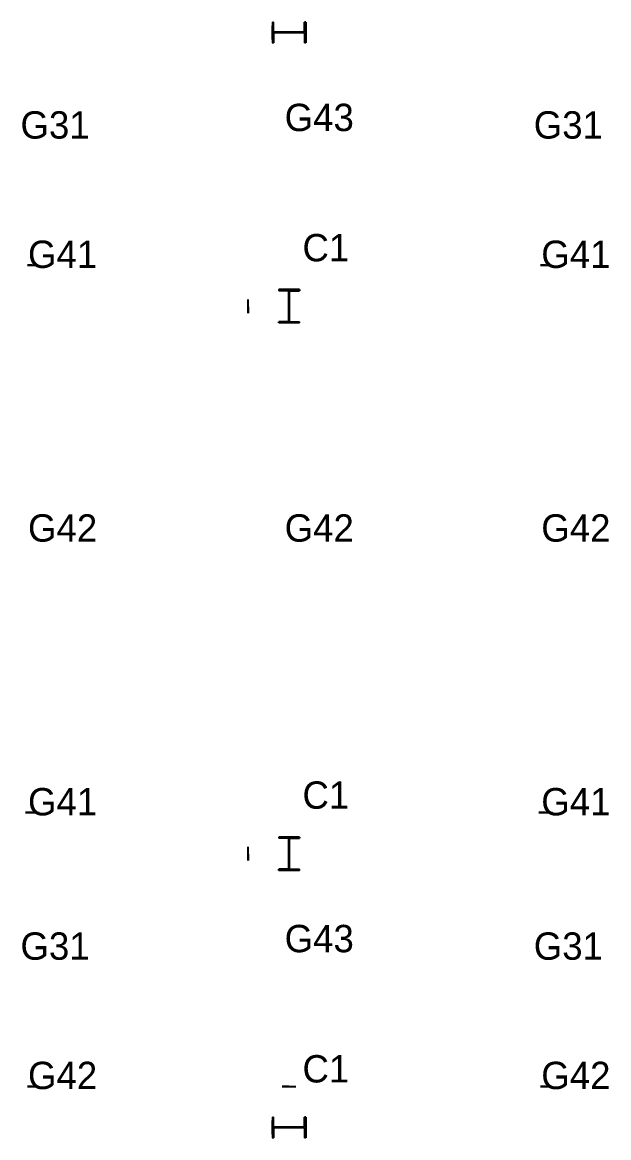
# Model space of a CAD drawing. Extents: x 0 to 468522, y -150 to 33063.
# Drawn here: x 251201 to 259769, y -150 to 16150 of the extents above; entities that cross this region are included whole.
import ezdxf
from ezdxf.enums import TextEntityAlignment as Align

# ---------------------------------------------------------------- set-up
doc = ezdxf.new("R2010")
doc.units = 0

msp = doc.modelspace()

# ---------------------------------------------------------------- linework, layer by layer
at = {"layer": 'C1'}
for p, q in [((254856, 16150, 3330), (254856, 15850, 3330)), ((254856, 16150, 3330), (254874, 16150, 3330)), ((254856, 16150), (254856, 15850)), ((254856, 16150), (254874, 16150)), ((254874, 16005.5, 3330), (254874, 16150, 3330)), ((254874, 16005.5), (254874, 16150)), ((255326, 16005.5, 3330), (255326, 16150, 3330)), ((255344, 16150, 3330), (255326, 16150, 3330)), ((255326, 16005.5), (255326, 16150)), ((255344, 16150), (255326, 16150)), ((255344, 16150, 3330), (255344, 15850, 3330)), ((255344, 16150), (255344, 15850)), ((255326, 16005.5, 3330), (254874, 16005.5, 3330)), ((254874, 16005.5, 3330), (254874, 16005.5, 3330)), ((254874, 16005.5, 3330), (254874, 16005.5, 3330)), ((254874, 16005.5, 3330), (254874, 16005.5, 3330)), ((255326, 16005.5), (254874, 16005.5)), ((254874, 16005.5), (254874, 16005.5)), ((254874, 16005.5), (254874, 16005.5)), ((254874, 16005.5), (254874, 16005.5)), ((255326, 15994.5, 3330), (254874, 15994.5, 3330)), ((254874, 15994.5, 3330), (254874, 15994.5, 3330)), ((254874, 15994.5, 3330), (254874, 15994.5, 3330)), ((254874, 15994.5, 3330), (254874, 15994.5, 3330)), ((254874, 15994.5, 3330), (254874, 15850, 3330)), ((255326, 15994.5), (254874, 15994.5)), ((254874, 15994.5), (254874, 15994.5)), ((254874, 15994.5), (254874, 15994.5)), ((254874, 15994.5), (254874, 15994.5)), ((254874, 15994.5), (254874, 15850)), ((255326, 16005.5, 3330), (255326, 16005.5, 3330)), ((255326, 16005.5, 3330), (255326, 16005.5, 3330)), ((255326, 16005.5, 3330), (255326, 16005.5, 3330)), ((255326, 16005.5), (255326, 16005.5)), ((255326, 16005.5), (255326, 16005.5)), ((255326, 16005.5), (255326, 16005.5)), ((255326, 15994.5, 3330), (255326, 15994.5, 3330)), ((255326, 15994.5, 3330), (255326, 15994.5, 3330)), ((255326, 15994.5, 3330), (255326, 15994.5, 3330)), ((255326, 15994.5, 3330), (255326, 15850, 3330)), ((255326, 15994.5), (255326, 15994.5)), ((255326, 15994.5), (255326, 15994.5)), ((255326, 15994.5), (255326, 15994.5)), ((255326, 15994.5), (255326, 15850)), ((254856, 15850, 3330), (254874, 15850, 3330)), ((254856, 15850), (254874, 15850)), ((255344, 15850, 3330), (255326, 15850, 3330)), ((255344, 15850), (255326, 15850)), ((255250, 12244, 3330), (254950, 12244, 3330)), ((254950, 12244, 3330), (254950, 12226, 3330)), ((255250, 12244), (254950, 12244)), ((254950, 12244), (254950, 12226)), ((255094.5, 12226, 3330), (254950, 12226, 3330)), ((255094.5, 12226), (254950, 12226)), ((255094.5, 11774, 3330), (255094.5, 12226, 3330)), ((255094.5, 12226, 3330), (255094.5, 12226, 3330)), ((255094.5, 12226, 3330), (255094.5, 12226, 3330)), ((255094.5, 12226, 3330), (255094.5, 12226, 3330)), ((255094.5, 11774), (255094.5, 12226)), ((255094.5, 12226), (255094.5, 12226)), ((255094.5, 12226), (255094.5, 12226)), ((255094.5, 12226), (255094.5, 12226)), ((255105.5, 11774, 3330), (255105.5, 12226, 3330)), ((255105.5, 12226, 3330), (255105.5, 12226, 3330)), ((255105.5, 12226, 3330), (255105.5, 12226, 3330)), ((255105.5, 12226, 3330), (255105.5, 12226, 3330)), ((255105.5, 12226, 3330), (255250, 12226, 3330)), ((255105.5, 11774), (255105.5, 12226)), ((255105.5, 12226), (255105.5, 12226)), ((255105.5, 12226), (255105.5, 12226)), ((255105.5, 12226), (255105.5, 12226)), ((255105.5, 12226), (255250, 12226)), ((255250, 12244, 3330), (255250, 12226, 3330)), ((255250, 12244), (255250, 12226)), ((255094.5, 11774, 3330), (254950, 11774, 3330)), ((254950, 11756, 3330), (254950, 11774, 3330)), ((255094.5, 11774), (254950, 11774)), ((254950, 11756), (254950, 11774)), ((255250, 11756, 3330), (254950, 11756, 3330)), ((255250, 11756), (254950, 11756)), ((255094.5, 11774, 3330), (255094.5, 11774, 3330)), ((255094.5, 11774, 3330), (255094.5, 11774, 3330)), ((255094.5, 11774, 3330), (255094.5, 11774, 3330)), ((255094.5, 11774), (255094.5, 11774)), ((255094.5, 11774), (255094.5, 11774)), ((255094.5, 11774), (255094.5, 11774)), ((255105.5, 11774, 3330), (255105.5, 11774, 3330)), ((255105.5, 11774, 3330), (255105.5, 11774, 3330)), ((255105.5, 11774, 3330), (255105.5, 11774, 3330)), ((255105.5, 11774, 3330), (255250, 11774, 3330)), ((255105.5, 11774), (255105.5, 11774)), ((255105.5, 11774), (255105.5, 11774)), ((255105.5, 11774), (255105.5, 11774)), ((255105.5, 11774), (255250, 11774)), ((255250, 11756, 3330), (255250, 11774, 3330)), ((255250, 11756), (255250, 11774)), ((255250, 4244, 3330), (254950, 4244, 3330)), ((254950, 4244, 3330), (254950, 4226, 3330)), ((255250, 4244), (254950, 4244)), ((254950, 4244), (254950, 4226)), ((255250, 4244, 3330), (255250, 4226, 3330)), ((255250, 4244), (255250, 4226)), ((255094.5, 4226, 3330), (254950, 4226, 3330)), ((255094.5, 4226), (254950, 4226)), ((255094.5, 3774, 3330), (255094.5, 4226, 3330)), ((255094.5, 4226, 3330), (255094.5, 4226, 3330)), ((255094.5, 4226, 3330), (255094.5, 4226, 3330)), ((255094.5, 4226, 3330), (255094.5, 4226, 3330)), ((255094.5, 3774), (255094.5, 4226)), ((255094.5, 4226), (255094.5, 4226)), ((255094.5, 4226), (255094.5, 4226)), ((255094.5, 4226), (255094.5, 4226)), ((255105.5, 3774, 3330), (255105.5, 4226, 3330)), ((255105.5, 4226, 3330), (255105.5, 4226, 3330)), ((255105.5, 4226, 3330), (255105.5, 4226, 3330)), ((255105.5, 4226, 3330), (255105.5, 4226, 3330)), ((255105.5, 4226, 3330), (255250, 4226, 3330)), ((255105.5, 3774), (255105.5, 4226)), ((255105.5, 4226), (255105.5, 4226)), ((255105.5, 4226), (255105.5, 4226)), ((255105.5, 4226), (255105.5, 4226)), ((255105.5, 4226), (255250, 4226)), ((255094.5, 3774, 3330), (254950, 3774, 3330)), ((254950, 3756, 3330), (254950, 3774, 3330)), ((255094.5, 3774), (254950, 3774)), ((254950, 3756), (254950, 3774)), ((255250, 3756, 3330), (254950, 3756, 3330)), ((255250, 3756), (254950, 3756)), ((255094.5, 3774, 3330), (255094.5, 3774, 3330)), ((255094.5, 3774, 3330), (255094.5, 3774, 3330)), ((255094.5, 3774, 3330), (255094.5, 3774, 3330)), ((255094.5, 3774), (255094.5, 3774)), ((255094.5, 3774), (255094.5, 3774)), ((255094.5, 3774), (255094.5, 3774)), ((255105.5, 3774, 3330), (255105.5, 3774, 3330)), ((255105.5, 3774, 3330), (255105.5, 3774, 3330)), ((255105.5, 3774, 3330), (255105.5, 3774, 3330)), ((255105.5, 3774, 3330), (255250, 3774, 3330)), ((255105.5, 3774), (255105.5, 3774)), ((255105.5, 3774), (255105.5, 3774)), ((255105.5, 3774), (255105.5, 3774)), ((255105.5, 3774), (255250, 3774)), ((255250, 3756, 3330), (255250, 3774, 3330)), ((255250, 3756), (255250, 3774)), ((254856, 150, 3330), (254856, -150, 3330)), ((254856, 150, 3330), (254874, 150, 3330)), ((254856, 150), (254856, -150)), ((254856, 150), (254874, 150)), ((254874, 5.5, 3330), (254874, 150, 3330)), ((254874, 5.5), (254874, 150)), ((255326, 5.5, 3330), (254874, 5.5, 3330)), ((254874, 5.5, 3330), (254874, 5.5, 3330)), ((254874, 5.5, 3330), (254874, 5.5, 3330)), ((254874, 5.5, 3330), (254874, 5.5, 3330)), ((255326, 5.5), (254874, 5.5)), ((254874, 5.5), (254874, 5.5)), ((254874, 5.5), (254874, 5.5)), ((254874, 5.5), (254874, 5.5)), ((255326, 5.5, 3330), (255326, 150, 3330)), ((255344, 150, 3330), (255326, 150, 3330)), ((255326, 5.5), (255326, 150)), ((255344, 150), (255326, 150)), ((255326, 5.5, 3330), (255326, 5.5, 3330)), ((255326, 5.5, 3330), (255326, 5.5, 3330)), ((255326, 5.5, 3330), (255326, 5.5, 3330)), ((255326, 5.5), (255326, 5.5)), ((255326, 5.5), (255326, 5.5)), ((255326, 5.5), (255326, 5.5)), ((255344, 150, 3330), (255344, -150, 3330)), ((255344, 150), (255344, -150)), ((254856, -150, 3330), (254874, -150, 3330)), ((254856, -150), (254874, -150)), ((255326, -5.5, 3330), (254874, -5.5, 3330)), ((254874, -5.5, 3330), (254874, -5.5, 3330)), ((254874, -5.5, 3330), (254874, -5.5, 3330)), ((254874, -5.5, 3330), (254874, -5.5, 3330)), ((254874, -5.5, 3330), (254874, -150, 3330)), ((255326, -5.5), (254874, -5.5)), ((254874, -5.5), (254874, -5.5)), ((254874, -5.5), (254874, -5.5)), ((254874, -5.5), (254874, -5.5)), ((254874, -5.5), (254874, -150)), ((255326, -5.5, 3330), (255326, -5.5, 3330)), ((255326, -5.5, 3330), (255326, -5.5, 3330)), ((255326, -5.5, 3330), (255326, -5.5, 3330)), ((255326, -5.5, 3330), (255326, -150, 3330)), ((255326, -5.5), (255326, -5.5)), ((255326, -5.5), (255326, -5.5)), ((255326, -5.5), (255326, -5.5)), ((255326, -5.5), (255326, -150)), ((255344, -150, 3330), (255326, -150, 3330)), ((255344, -150), (255326, -150))]:
    msp.add_line(p, q, dxfattribs=at)
at = {"layer": 'G31', "extrusion": (0, 1, 0)}
for p, q in [((251275, 12600, 3480), (251425, 12600, 3480)), ((251275, 12600, 3180), (251425, 12600, 3180)), ((251346.75, 12600, 3471), (251275, 12600, 3471)), ((251275, 12600, 3480), (251275, 12600, 3471)), ((251346.75, 12600, 3189), (251275, 12600, 3189)), ((251275, 12600, 3180), (251275, 12600, 3189)), ((251346.75, 12600, 3189), (251346.75, 12600, 3471)), ((251346.75, 12600, 3471), (251346.75, 12600, 3471)), ((251346.75, 12600, 3189), (251346.75, 12600, 3189)), ((251346.75, 12600, 3471), (251346.75, 12600, 3471)), ((251346.75, 12600, 3189), (251346.75, 12600, 3189)), ((251346.75, 12600, 3471), (251346.75, 12600, 3471)), ((251346.75, 12600, 3189), (251346.75, 12600, 3189)), ((251353.25, 12600, 3189), (251353.25, 12600, 3471)), ((251353.25, 12600, 3189), (251353.25, 12600, 3189)), ((251353.25, 12600, 3471), (251353.25, 12600, 3471)), ((251353.25, 12600, 3189), (251353.25, 12600, 3189)), ((251353.25, 12600, 3471), (251353.25, 12600, 3471)), ((251353.25, 12600, 3189), (251353.25, 12600, 3189)), ((251353.25, 12600, 3471), (251353.25, 12600, 3471)), ((251353.25, 12600, 3471), (251425, 12600, 3471)), ((251353.25, 12600, 3189), (251425, 12600, 3189)), ((251425, 12600, 3480), (251425, 12600, 3471)), ((251425, 12600, 3180), (251425, 12600, 3189)), ((258775, 12600, 3480), (258925, 12600, 3480)), ((258775, 12600, 3180), (258925, 12600, 3180)), ((258846.75, 12600, 3471), (258775, 12600, 3471)), ((258775, 12600, 3480), (258775, 12600, 3471)), ((258846.75, 12600, 3189), (258775, 12600, 3189)), ((258775, 12600, 3180), (258775, 12600, 3189)), ((258846.75, 12600, 3189), (258846.75, 12600, 3471)), ((258846.75, 12600, 3471), (258846.75, 12600, 3471)), ((258846.75, 12600, 3189), (258846.75, 12600, 3189)), ((258846.75, 12600, 3471), (258846.75, 12600, 3471)), ((258846.75, 12600, 3189), (258846.75, 12600, 3189)), ((258846.75, 12600, 3471), (258846.75, 12600, 3471)), ((258846.75, 12600, 3189), (258846.75, 12600, 3189)), ((258853.25, 12600, 3189), (258853.25, 12600, 3471)), ((258853.25, 12600, 3189), (258853.25, 12600, 3189)), ((258853.25, 12600, 3471), (258853.25, 12600, 3471)), ((258853.25, 12600, 3189), (258853.25, 12600, 3189)), ((258853.25, 12600, 3471), (258853.25, 12600, 3471)), ((258853.25, 12600, 3189), (258853.25, 12600, 3189)), ((258853.25, 12600, 3471), (258853.25, 12600, 3471)), ((258853.25, 12600, 3471), (258925, 12600, 3471)), ((258853.25, 12600, 3189), (258925, 12600, 3189)), ((258925, 12600, 3480), (258925, 12600, 3471)), ((258925, 12600, 3180), (258925, 12600, 3189)), ((251275, 600, 3480), (251425, 600, 3480)), ((251275, 600, 3180), (251425, 600, 3180)), ((251346.75, 600, 3471), (251275, 600, 3471)), ((251275, 600, 3480), (251275, 600, 3471)), ((251346.75, 600, 3189), (251275, 600, 3189)), ((251275, 600, 3180), (251275, 600, 3189)), ((251346.75, 600, 3189), (251346.75, 600, 3471)), ((251346.75, 600, 3471), (251346.75, 600, 3471)), ((251346.75, 600, 3189), (251346.75, 600, 3189)), ((251346.75, 600, 3471), (251346.75, 600, 3471)), ((251346.75, 600, 3189), (251346.75, 600, 3189)), ((251346.75, 600, 3471), (251346.75, 600, 3471)), ((251346.75, 600, 3189), (251346.75, 600, 3189)), ((251353.25, 600, 3189), (251353.25, 600, 3471)), ((251353.25, 600, 3189), (251353.25, 600, 3189)), ((251353.25, 600, 3471), (251353.25, 600, 3471)), ((251353.25, 600, 3189), (251353.25, 600, 3189)), ((251353.25, 600, 3471), (251353.25, 600, 3471)), ((251353.25, 600, 3189), (251353.25, 600, 3189)), ((251353.25, 600, 3471), (251353.25, 600, 3471)), ((251353.25, 600, 3471), (251425, 600, 3471)), ((251353.25, 600, 3189), (251425, 600, 3189)), ((251425, 600, 3480), (251425, 600, 3471)), ((251425, 600, 3180), (251425, 600, 3189)), ((258775, 600, 3480), (258925, 600, 3480)), ((258775, 600, 3180), (258925, 600, 3180)), ((258846.75, 600, 3471), (258775, 600, 3471)), ((258775, 600, 3480), (258775, 600, 3471)), ((258846.75, 600, 3189), (258775, 600, 3189)), ((258775, 600, 3180), (258775, 600, 3189)), ((258846.75, 600, 3189), (258846.75, 600, 3471)), ((258846.75, 600, 3471), (258846.75, 600, 3471)), ((258846.75, 600, 3189), (258846.75, 600, 3189)), ((258846.75, 600, 3471), (258846.75, 600, 3471)), ((258846.75, 600, 3189), (258846.75, 600, 3189)), ((258846.75, 600, 3471), (258846.75, 600, 3471)), ((258846.75, 600, 3189), (258846.75, 600, 3189)), ((258853.25, 600, 3189), (258853.25, 600, 3471)), ((258853.25, 600, 3189), (258853.25, 600, 3189)), ((258853.25, 600, 3471), (258853.25, 600, 3471)), ((258853.25, 600, 3189), (258853.25, 600, 3189)), ((258853.25, 600, 3471), (258853.25, 600, 3471)), ((258853.25, 600, 3189), (258853.25, 600, 3189)), ((258853.25, 600, 3471), (258853.25, 600, 3471)), ((258853.25, 600, 3471), (258925, 600, 3471)), ((258853.25, 600, 3189), (258925, 600, 3189)), ((258925, 600, 3480), (258925, 600, 3471)), ((258925, 600, 3180), (258925, 600, 3189))]:
    msp.add_line(p, q, dxfattribs=at)
at = {"layer": 'G41', "extrusion": (-1, 0, 0)}
for p, q in [((254500, 11900, 3530), (254500, 12100, 3530)), ((254500, 11900, 3130), (254500, 12100, 3130)), ((254500, 12006, 3508), (254500, 12100, 3508)), ((254500, 12100, 3530), (254500, 12100, 3508)), ((254500, 12006, 3152), (254500, 12100, 3152)), ((254500, 12100, 3130), (254500, 12100, 3152)), ((254500, 12006, 3152), (254500, 12006, 3508)), ((254500, 12006, 3152), (254500, 12006, 3152)), ((254500, 12006, 3508), (254500, 12006, 3508)), ((254500, 12006, 3152), (254500, 12006, 3152)), ((254500, 12006, 3508), (254500, 12006, 3508)), ((254500, 12006, 3152), (254500, 12006, 3152)), ((254500, 12006, 3508), (254500, 12006, 3508)), ((254500, 11994, 3152), (254500, 11994, 3508)), ((254500, 11994, 3508), (254500, 11994, 3508)), ((254500, 11994, 3152), (254500, 11994, 3152)), ((254500, 11994, 3508), (254500, 11994, 3508)), ((254500, 11994, 3152), (254500, 11994, 3152)), ((254500, 11994, 3508), (254500, 11994, 3508)), ((254500, 11994, 3152), (254500, 11994, 3152)), ((254500, 11994, 3508), (254500, 11900, 3508)), ((254500, 11994, 3152), (254500, 11900, 3152)), ((254500, 11900, 3530), (254500, 11900, 3508)), ((254500, 11900, 3130), (254500, 11900, 3152)), ((254500, 3900, 3530), (254500, 4100, 3530)), ((254500, 3900, 3130), (254500, 4100, 3130)), ((254500, 4006, 3508), (254500, 4100, 3508)), ((254500, 4100, 3530), (254500, 4100, 3508)), ((254500, 4006, 3152), (254500, 4100, 3152)), ((254500, 4100, 3130), (254500, 4100, 3152)), ((254500, 4006, 3152), (254500, 4006, 3508)), ((254500, 4006, 3152), (254500, 4006, 3152)), ((254500, 4006, 3508), (254500, 4006, 3508)), ((254500, 4006, 3152), (254500, 4006, 3152)), ((254500, 4006, 3508), (254500, 4006, 3508)), ((254500, 4006, 3152), (254500, 4006, 3152)), ((254500, 4006, 3508), (254500, 4006, 3508)), ((254500, 3994, 3152), (254500, 3994, 3508)), ((254500, 3994, 3508), (254500, 3994, 3508)), ((254500, 3994, 3152), (254500, 3994, 3152)), ((254500, 3994, 3508), (254500, 3994, 3508)), ((254500, 3994, 3152), (254500, 3994, 3152)), ((254500, 3994, 3508), (254500, 3994, 3508)), ((254500, 3994, 3152), (254500, 3994, 3152)), ((254500, 3994, 3508), (254500, 3900, 3508)), ((254500, 3994, 3152), (254500, 3900, 3152)), ((254500, 3900, 3530), (254500, 3900, 3508)), ((254500, 3900, 3130), (254500, 3900, 3152))]:
    msp.add_line(p, q, dxfattribs=at)
at = {"layer": 'G42', "extrusion": (-1, 0, 0)}
for p, q in [((254856, 15900, 3530), (254856, 16100, 3530)), ((254856, 15900, 3130), (254856, 16100, 3130)), ((254856, 16004.5, 3516), (254856, 16100, 3516)), ((254856, 16100, 3530), (254856, 16100, 3516)), ((254856, 16004.5, 3144), (254856, 16100, 3144)), ((254856, 16100, 3130), (254856, 16100, 3144)), ((254856, 16004.5, 3144), (254856, 16004.5, 3516)), ((254856, 16004.5, 3144), (254856, 16004.5, 3144)), ((254856, 16004.5, 3516), (254856, 16004.5, 3516)), ((254856, 16004.5, 3144), (254856, 16004.5, 3144)), ((254856, 16004.5, 3516), (254856, 16004.5, 3516)), ((254856, 16004.5, 3144), (254856, 16004.5, 3144)), ((254856, 16004.5, 3516), (254856, 16004.5, 3516)), ((254856, 15995.5, 3144), (254856, 15995.5, 3516)), ((254856, 15995.5, 3516), (254856, 15995.5, 3516)), ((254856, 15995.5, 3144), (254856, 15995.5, 3144)), ((254856, 15995.5, 3516), (254856, 15995.5, 3516)), ((254856, 15995.5, 3144), (254856, 15995.5, 3144)), ((254856, 15995.5, 3516), (254856, 15995.5, 3516)), ((254856, 15995.5, 3144), (254856, 15995.5, 3144)), ((254856, 15995.5, 3516), (254856, 15900, 3516)), ((254856, 15995.5, 3144), (254856, 15900, 3144)), ((254856, 15900, 3530), (254856, 15900, 3516)), ((254856, 15900, 3130), (254856, 15900, 3144)), ((254856, -100, 3530), (254856, 100, 3530)), ((254856, -100, 3130), (254856, 100, 3130)), ((254856, 4.5, 3516), (254856, 100, 3516)), ((254856, 100, 3530), (254856, 100, 3516)), ((254856, 4.5, 3144), (254856, 100, 3144)), ((254856, 100, 3130), (254856, 100, 3144)), ((254856, 4.5, 3144), (254856, 4.5, 3516)), ((254856, 4.5, 3144), (254856, 4.5, 3144)), ((254856, 4.5, 3516), (254856, 4.5, 3516)), ((254856, 4.5, 3144), (254856, 4.5, 3144)), ((254856, 4.5, 3516), (254856, 4.5, 3516)), ((254856, 4.5, 3144), (254856, 4.5, 3144)), ((254856, 4.5, 3516), (254856, 4.5, 3516)), ((254856, -4.5, 3144), (254856, -4.5, 3516)), ((254856, -4.5, 3516), (254856, -4.5, 3516)), ((254856, -4.5, 3144), (254856, -4.5, 3144)), ((254856, -4.5, 3516), (254856, -4.5, 3516)), ((254856, -4.5, 3144), (254856, -4.5, 3144)), ((254856, -4.5, 3516), (254856, -4.5, 3516)), ((254856, -4.5, 3144), (254856, -4.5, 3144)), ((254856, -4.5, 3516), (254856, -100, 3516)), ((254856, -4.5, 3144), (254856, -100, 3144)), ((254856, -100, 3530), (254856, -100, 3516)), ((254856, -100, 3130), (254856, -100, 3144))]:
    msp.add_line(p, q, dxfattribs=at)
at = {"layer": 'G42', "extrusion": (0, 1, 0)}
for p, q in [((251250, 4600, 3530), (251450, 4600, 3530)), ((251250, 4600, 3130), (251450, 4600, 3130)), ((251345.5, 4600, 3516), (251250, 4600, 3516)), ((251250, 4600, 3530), (251250, 4600, 3516)), ((251345.5, 4600, 3144), (251250, 4600, 3144)), ((251250, 4600, 3130), (251250, 4600, 3144)), ((251345.5, 4600, 3144), (251345.5, 4600, 3516)), ((251345.5, 4600, 3516), (251345.5, 4600, 3516)), ((251345.5, 4600, 3144), (251345.5, 4600, 3144)), ((251345.5, 4600, 3516), (251345.5, 4600, 3516)), ((251345.5, 4600, 3144), (251345.5, 4600, 3144)), ((251345.5, 4600, 3516), (251345.5, 4600, 3516)), ((251345.5, 4600, 3144), (251345.5, 4600, 3144)), ((251354.5, 4600, 3144), (251354.5, 4600, 3516)), ((251354.5, 4600, 3144), (251354.5, 4600, 3144)), ((251354.5, 4600, 3516), (251354.5, 4600, 3516)), ((251354.5, 4600, 3144), (251354.5, 4600, 3144)), ((251354.5, 4600, 3516), (251354.5, 4600, 3516)), ((251354.5, 4600, 3144), (251354.5, 4600, 3144)), ((251354.5, 4600, 3516), (251354.5, 4600, 3516)), ((251354.5, 4600, 3516), (251450, 4600, 3516)), ((251354.5, 4600, 3144), (251450, 4600, 3144)), ((251450, 4600, 3530), (251450, 4600, 3516)), ((251450, 4600, 3130), (251450, 4600, 3144)), ((258750, 4600, 3530), (258950, 4600, 3530)), ((258750, 4600, 3130), (258950, 4600, 3130)), ((258845.5, 4600, 3516), (258750, 4600, 3516)), ((258750, 4600, 3530), (258750, 4600, 3516)), ((258845.5, 4600, 3144), (258750, 4600, 3144)), ((258750, 4600, 3130), (258750, 4600, 3144)), ((258845.5, 4600, 3144), (258845.5, 4600, 3516)), ((258845.5, 4600, 3516), (258845.5, 4600, 3516)), ((258845.5, 4600, 3144), (258845.5, 4600, 3144)), ((258845.5, 4600, 3516), (258845.5, 4600, 3516)), ((258845.5, 4600, 3144), (258845.5, 4600, 3144)), ((258845.5, 4600, 3516), (258845.5, 4600, 3516)), ((258845.5, 4600, 3144), (258845.5, 4600, 3144)), ((258854.5, 4600, 3144), (258854.5, 4600, 3516)), ((258854.5, 4600, 3144), (258854.5, 4600, 3144)), ((258854.5, 4600, 3516), (258854.5, 4600, 3516)), ((258854.5, 4600, 3144), (258854.5, 4600, 3144)), ((258854.5, 4600, 3516), (258854.5, 4600, 3516)), ((258854.5, 4600, 3144), (258854.5, 4600, 3144)), ((258854.5, 4600, 3516), (258854.5, 4600, 3516)), ((258854.5, 4600, 3516), (258950, 4600, 3516)), ((258854.5, 4600, 3144), (258950, 4600, 3144)), ((258950, 4600, 3530), (258950, 4600, 3516)), ((258950, 4600, 3130), (258950, 4600, 3144)), ((255000, 4244, 3530), (255200, 4244, 3530)), ((255000, 4244, 3130), (255200, 4244, 3130)), ((255095.5, 4244, 3516), (255000, 4244, 3516)), ((255000, 4244, 3530), (255000, 4244, 3516)), ((255095.5, 4244, 3144), (255000, 4244, 3144)), ((255000, 4244, 3130), (255000, 4244, 3144)), ((255095.5, 4244, 3144), (255095.5, 4244, 3516)), ((255095.5, 4244, 3516), (255095.5, 4244, 3516)), ((255095.5, 4244, 3144), (255095.5, 4244, 3144)), ((255095.5, 4244, 3516), (255095.5, 4244, 3516)), ((255095.5, 4244, 3144), (255095.5, 4244, 3144)), ((255095.5, 4244, 3516), (255095.5, 4244, 3516)), ((255095.5, 4244, 3144), (255095.5, 4244, 3144)), ((255104.5, 4244, 3144), (255104.5, 4244, 3516)), ((255104.5, 4244, 3144), (255104.5, 4244, 3144)), ((255104.5, 4244, 3516), (255104.5, 4244, 3516)), ((255104.5, 4244, 3144), (255104.5, 4244, 3144)), ((255104.5, 4244, 3516), (255104.5, 4244, 3516)), ((255104.5, 4244, 3144), (255104.5, 4244, 3144)), ((255104.5, 4244, 3516), (255104.5, 4244, 3516)), ((255104.5, 4244, 3516), (255200, 4244, 3516)), ((255104.5, 4244, 3144), (255200, 4244, 3144)), ((255200, 4244, 3530), (255200, 4244, 3516)), ((255200, 4244, 3130), (255200, 4244, 3144))]:
    msp.add_line(p, q, dxfattribs=at)
at = {"layer": 'G43', "extrusion": (0, 1, 0)}
for p, q in [((255000, 12244, 3530), (255200, 12244, 3530)), ((255000, 12244, 3130), (255200, 12244, 3130)), ((255096, 12244, 3517), (255000, 12244, 3517)), ((255000, 12244, 3530), (255000, 12244, 3517)), ((255096, 12244, 3143), (255000, 12244, 3143)), ((255000, 12244, 3130), (255000, 12244, 3143)), ((255096, 12244, 3143), (255096, 12244, 3517)), ((255096, 12244, 3517), (255096, 12244, 3517)), ((255096, 12244, 3143), (255096, 12244, 3143)), ((255096, 12244, 3517), (255096, 12244, 3517)), ((255096, 12244, 3143), (255096, 12244, 3143)), ((255096, 12244, 3517), (255096, 12244, 3517)), ((255096, 12244, 3143), (255096, 12244, 3143)), ((255104, 12244, 3143), (255104, 12244, 3517)), ((255104, 12244, 3143), (255104, 12244, 3143)), ((255104, 12244, 3517), (255104, 12244, 3517)), ((255104, 12244, 3143), (255104, 12244, 3143)), ((255104, 12244, 3517), (255104, 12244, 3517)), ((255104, 12244, 3143), (255104, 12244, 3143)), ((255104, 12244, 3517), (255104, 12244, 3517)), ((255104, 12244, 3517), (255200, 12244, 3517)), ((255104, 12244, 3143), (255200, 12244, 3143)), ((255200, 12244, 3530), (255200, 12244, 3517)), ((255200, 12244, 3130), (255200, 12244, 3143)), ((255000, 600, 3530), (255200, 600, 3530)), ((255000, 600, 3130), (255200, 600, 3130)), ((255096, 600, 3517), (255000, 600, 3517)), ((255000, 600, 3530), (255000, 600, 3517)), ((255096, 600, 3143), (255000, 600, 3143)), ((255000, 600, 3130), (255000, 600, 3143)), ((255096, 600, 3143), (255096, 600, 3517)), ((255096, 600, 3517), (255096, 600, 3517)), ((255096, 600, 3143), (255096, 600, 3143)), ((255096, 600, 3517), (255096, 600, 3517)), ((255096, 600, 3143), (255096, 600, 3143)), ((255096, 600, 3517), (255096, 600, 3517)), ((255096, 600, 3143), (255096, 600, 3143)), ((255104, 600, 3143), (255104, 600, 3517)), ((255104, 600, 3143), (255104, 600, 3143)), ((255104, 600, 3517), (255104, 600, 3517)), ((255104, 600, 3143), (255104, 600, 3143)), ((255104, 600, 3517), (255104, 600, 3517)), ((255104, 600, 3143), (255104, 600, 3143)), ((255104, 600, 3517), (255104, 600, 3517)), ((255104, 600, 3517), (255200, 600, 3517)), ((255104, 600, 3143), (255200, 600, 3143)), ((255200, 600, 3530), (255200, 600, 3517)), ((255200, 600, 3130), (255200, 600, 3143))]:
    msp.add_line(p, q, dxfattribs=at)

# ---------------------------------------------------------------- texts
at = {"layer": 'C1'}
for p in [(255636.8, 12536.8, 6460), (255636.8, 12536.8, 3330), (255636.8, 4536.8, 6460), (255636.8, 4536.8, 3330), (255636.8, 536.8, 6460), (255636.8, 536.8, 3330)]:
    msp.add_text('C1', height=400, dxfattribs=at).set_placement(p, align=Align.BOTTOM_CENTER)
at = {"layer": 'G31'}
for p in [(251680, 14330, 3330), (259180, 14330, 3330), (251680, 2330, 3330), (259180, 2330, 3330)]:
    msp.add_text('G31', height=400, dxfattribs=at).set_placement(p, align=Align.BOTTOM_CENTER)
at = {"layer": 'G41'}
for p in [(251790, 12440, 3330), (259290, 12440, 3330), (251790, 4440, 3330), (259290, 4440, 3330)]:
    msp.add_text('G41', height=400, dxfattribs=at).set_placement(p, align=Align.BOTTOM_CENTER)
at = {"layer": 'G42'}
for p in [(251790, 8440, 3330), (255540, 8440, 3330), (259290, 8440, 3330), (251790, 440, 3330), (259290, 440, 3330)]:
    msp.add_text('G42', height=400, dxfattribs=at).set_placement(p, align=Align.BOTTOM_CENTER)
at = {"layer": 'G43'}
for p in [(255540, 14440, 3330), (255540, 2440, 3330)]:
    msp.add_text('G43', height=400, dxfattribs=at).set_placement(p, align=Align.BOTTOM_CENTER)

doc.saveas('drawing.dxf')
